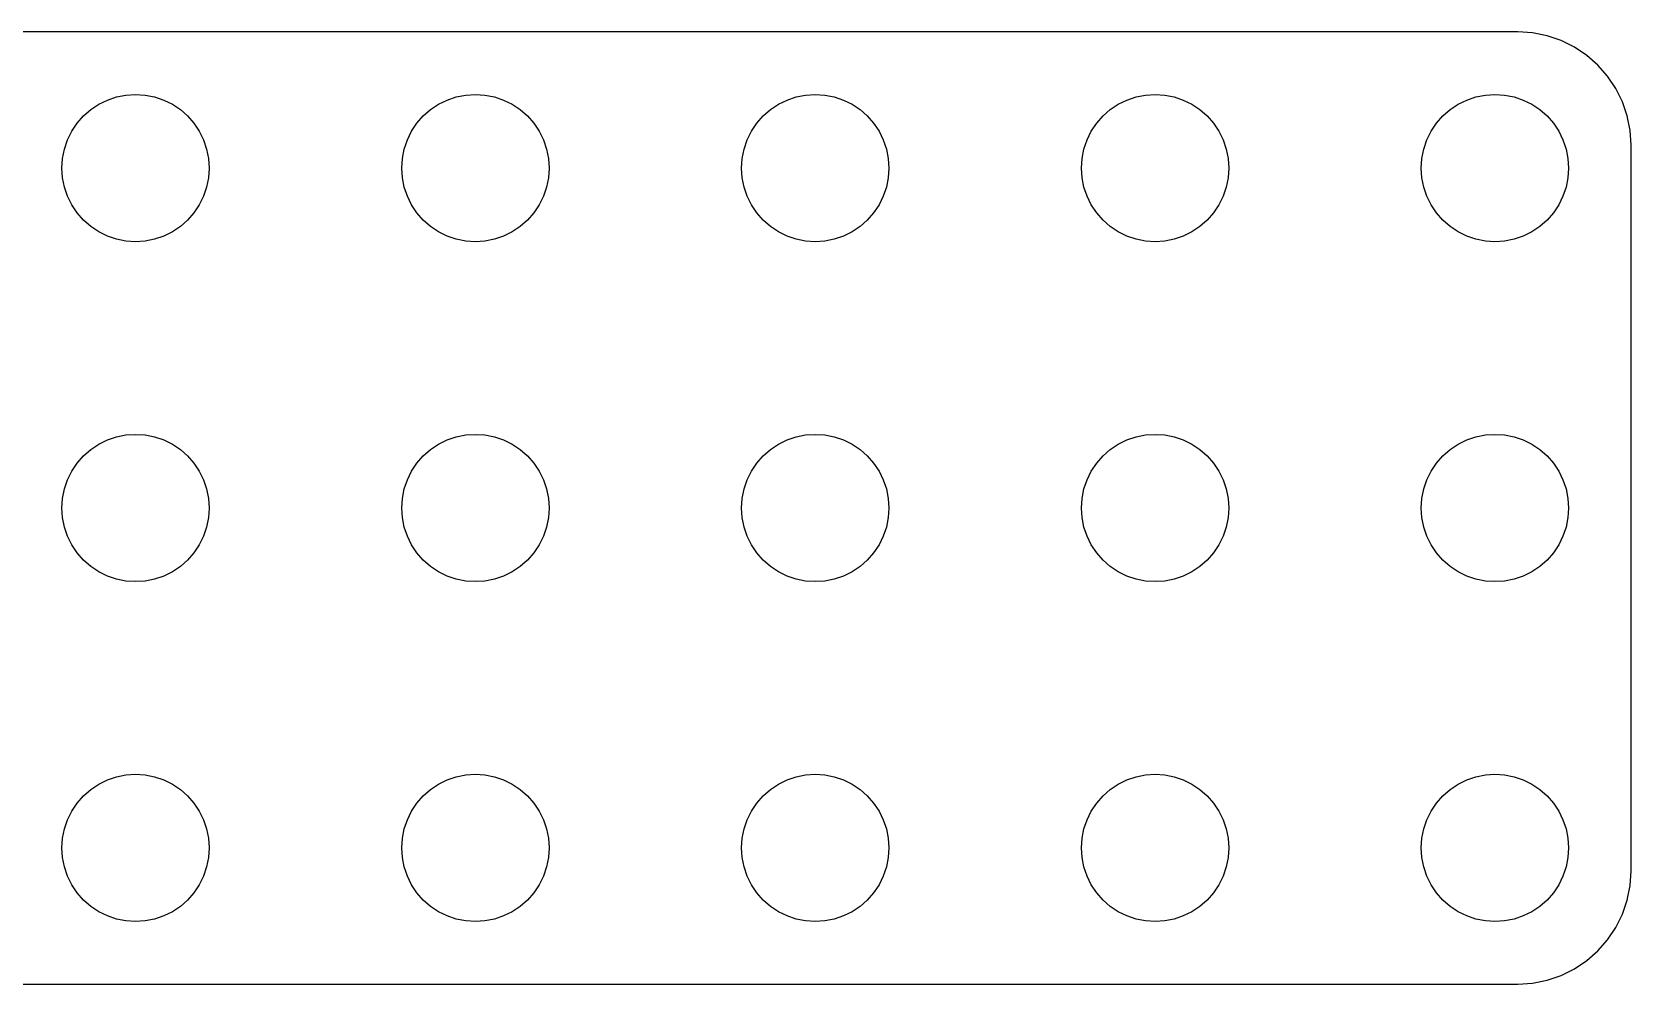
# Model space of a CAD drawing. Header units: metres. Extents: x -66 to 66, y -21 to 21.
# Drawn here: x -4.6 to 66, y -21 to 21 of the extents above; entities that cross this region are included whole.
import ezdxf

# ---------------------------------------------------------------- set-up
doc = ezdxf.new("R2010")
doc.units = ezdxf.units.M

msp = doc.modelspace()

# ---------------------------------------------------------------- linework, layer by layer
for p, q in [((61.005, 21.005), (-61.005, 21.005)), ((61.6576, 20.9622), (61.005, 21.005)), ((62.2991, 20.8346), (61.6576, 20.9622)), ((62.9184, 20.6244), (62.2991, 20.8346)), ((63.505, 20.3351), (62.9184, 20.6244)), ((64.0488, 19.9718), (63.505, 20.3351)), ((64.5405, 19.5405), (64.0488, 19.9718)), ((64.9718, 19.0488), (64.5405, 19.5405)), ((65.3351, 18.505), (64.9718, 19.0488)), ((65.6244, 17.9184), (65.3351, 18.505)), ((-1.97847, 17.5784), (-1.625, 17.8146)), ((-1.625, 17.8146), (-1.24371, 18.0026)), ((-1.24371, 18.0026), (-0.84116, 18.1393)), ((-0.84116, 18.1393), (-0.42421, 18.2222)), ((-0.42421, 18.2222), (0, 18.25)), ((0, 18.25), (0.42421, 18.2222)), ((0.42421, 18.2222), (0.84116, 18.1393)), ((0.84116, 18.1393), (1.24371, 18.0026)), ((1.24371, 18.0026), (1.625, 17.8146)), ((1.625, 17.8146), (1.97847, 17.5784)), ((13.0215, 17.5784), (13.375, 17.8146)), ((13.375, 17.8146), (13.7563, 18.0026)), ((13.7563, 18.0026), (14.1588, 18.1393)), ((14.1588, 18.1393), (14.5758, 18.2222)), ((14.5758, 18.2222), (15, 18.25)), ((15, 18.25), (15.4242, 18.2222)), ((15.4242, 18.2222), (15.8412, 18.1393)), ((15.8412, 18.1393), (16.2437, 18.0026)), ((16.2437, 18.0026), (16.625, 17.8146)), ((16.625, 17.8146), (16.9785, 17.5784)), ((28.0215, 17.5784), (28.375, 17.8146)), ((28.375, 17.8146), (28.7563, 18.0026)), ((28.7563, 18.0026), (29.1588, 18.1393)), ((29.1588, 18.1393), (29.5758, 18.2222)), ((29.5758, 18.2222), (30, 18.25)), ((30, 18.25), (30.4242, 18.2222)), ((30.4242, 18.2222), (30.8412, 18.1393)), ((30.8412, 18.1393), (31.2437, 18.0026)), ((31.2437, 18.0026), (31.625, 17.8146)), ((31.625, 17.8146), (31.9785, 17.5784)), ((43.0215, 17.5784), (43.375, 17.8146)), ((43.375, 17.8146), (43.7563, 18.0026)), ((43.7563, 18.0026), (44.1588, 18.1393)), ((44.1588, 18.1393), (44.5758, 18.2222)), ((44.5758, 18.2222), (45, 18.25)), ((45, 18.25), (45.4242, 18.2222)), ((45.4242, 18.2222), (45.8412, 18.1393)), ((45.8412, 18.1393), (46.2437, 18.0026)), ((46.2437, 18.0026), (46.625, 17.8146)), ((46.625, 17.8146), (46.9785, 17.5784)), ((58.0215, 17.5784), (58.375, 17.8146)), ((58.375, 17.8146), (58.7563, 18.0026)), ((58.7563, 18.0026), (59.1588, 18.1393)), ((59.1588, 18.1393), (59.5758, 18.2222)), ((59.5758, 18.2222), (60, 18.25)), ((60, 18.25), (60.4242, 18.2222)), ((60.4242, 18.2222), (60.8412, 18.1393)), ((60.8412, 18.1393), (61.2437, 18.0026)), ((61.2437, 18.0026), (61.625, 17.8146)), ((61.625, 17.8146), (61.9785, 17.5784)), ((65.8346, 17.2991), (65.6244, 17.9184)), ((-2.81458, 16.625), (-2.57838, 16.9785)), ((-2.57838, 16.9785), (-2.2981, 17.2981)), ((-2.2981, 17.2981), (-1.97847, 17.5784)), ((1.97847, 17.5784), (2.2981, 17.2981)), ((2.2981, 17.2981), (2.57838, 16.9785)), ((2.57838, 16.9785), (2.81458, 16.625)), ((12.1854, 16.625), (12.4216, 16.9785)), ((12.4216, 16.9785), (12.7019, 17.2981)), ((12.7019, 17.2981), (13.0215, 17.5784)), ((16.9785, 17.5784), (17.2981, 17.2981)), ((17.2981, 17.2981), (17.5784, 16.9785)), ((17.5784, 16.9785), (17.8146, 16.625)), ((27.1854, 16.625), (27.4216, 16.9785)), ((27.4216, 16.9785), (27.7019, 17.2981)), ((27.7019, 17.2981), (28.0215, 17.5784)), ((31.9785, 17.5784), (32.2981, 17.2981)), ((32.2981, 17.2981), (32.5784, 16.9785)), ((32.5784, 16.9785), (32.8146, 16.625)), ((42.1854, 16.625), (42.4216, 16.9785)), ((42.4216, 16.9785), (42.7019, 17.2981)), ((42.7019, 17.2981), (43.0215, 17.5784)), ((46.9785, 17.5784), (47.2981, 17.2981)), ((47.2981, 17.2981), (47.5784, 16.9785)), ((47.5784, 16.9785), (47.8146, 16.625)), ((57.1854, 16.625), (57.4216, 16.9785)), ((57.4216, 16.9785), (57.7019, 17.2981)), ((57.7019, 17.2981), (58.0215, 17.5784)), ((61.9785, 17.5784), (62.2981, 17.2981)), ((62.2981, 17.2981), (62.5784, 16.9785)), ((62.5784, 16.9785), (62.8146, 16.625)), ((65.9622, 16.6576), (65.8346, 17.2991)), ((-3.13925, 15.8412), (-3.00259, 16.2437)), ((-3.00259, 16.2437), (-2.81458, 16.625)), ((2.81458, 16.625), (3.00259, 16.2437)), ((3.00259, 16.2437), (3.13925, 15.8412)), ((11.8607, 15.8412), (11.9974, 16.2437)), ((11.9974, 16.2437), (12.1854, 16.625)), ((17.8146, 16.625), (18.0026, 16.2437)), ((18.0026, 16.2437), (18.1393, 15.8412)), ((26.8607, 15.8412), (26.9974, 16.2437)), ((26.9974, 16.2437), (27.1854, 16.625)), ((32.8146, 16.625), (33.0026, 16.2437)), ((33.0026, 16.2437), (33.1393, 15.8412)), ((41.8607, 15.8412), (41.9974, 16.2437)), ((41.9974, 16.2437), (42.1854, 16.625)), ((47.8146, 16.625), (48.0026, 16.2437)), ((48.0026, 16.2437), (48.1393, 15.8412)), ((56.8607, 15.8412), (56.9974, 16.2437)), ((56.9974, 16.2437), (57.1854, 16.625)), ((62.8146, 16.625), (63.0026, 16.2437)), ((63.0026, 16.2437), (63.1393, 15.8412)), ((66.005, 16.005), (65.9622, 16.6576)), ((-3.22218, 15.4242), (-3.13925, 15.8412)), ((3.13925, 15.8412), (3.22218, 15.4242)), ((11.7778, 15.4242), (11.8607, 15.8412)), ((18.1393, 15.8412), (18.2222, 15.4242)), ((26.7778, 15.4242), (26.8607, 15.8412)), ((33.1393, 15.8412), (33.2222, 15.4242)), ((41.7778, 15.4242), (41.8607, 15.8412)), ((48.1393, 15.8412), (48.2222, 15.4242)), ((56.7778, 15.4242), (56.8607, 15.8412)), ((63.1393, 15.8412), (63.2222, 15.4242)), ((66.005, -16.005), (66.005, 16.005)), ((-3.25, 15), (-3.22218, 15.4242)), ((-3.22218, 14.5758), (-3.25, 15)), ((3.22218, 15.4242), (3.25, 15)), ((3.25, 15), (3.22218, 14.5758)), ((11.75, 15), (11.7778, 15.4242)), ((11.7778, 14.5758), (11.75, 15)), ((18.2222, 15.4242), (18.25, 15)), ((18.25, 15), (18.2222, 14.5758)), ((26.75, 15), (26.7778, 15.4242)), ((26.7778, 14.5758), (26.75, 15)), ((33.2222, 15.4242), (33.25, 15)), ((33.25, 15), (33.2222, 14.5758)), ((41.75, 15), (41.7778, 15.4242)), ((41.7778, 14.5758), (41.75, 15)), ((48.2222, 15.4242), (48.25, 15)), ((48.25, 15), (48.2222, 14.5758)), ((56.75, 15), (56.7778, 15.4242)), ((56.7778, 14.5758), (56.75, 15)), ((63.2222, 15.4242), (63.25, 15)), ((63.25, 15), (63.2222, 14.5758)), ((-3.13925, 14.1588), (-3.22218, 14.5758)), ((-3.00259, 13.7563), (-3.13925, 14.1588)), ((3.13925, 14.1588), (3.00259, 13.7563)), ((3.22218, 14.5758), (3.13925, 14.1588)), ((11.8607, 14.1588), (11.7778, 14.5758)), ((11.9974, 13.7563), (11.8607, 14.1588)), ((18.1393, 14.1588), (18.0026, 13.7563)), ((18.2222, 14.5758), (18.1393, 14.1588)), ((26.8607, 14.1588), (26.7778, 14.5758)), ((26.9974, 13.7563), (26.8607, 14.1588)), ((33.1393, 14.1588), (33.0026, 13.7563)), ((33.2222, 14.5758), (33.1393, 14.1588)), ((41.8607, 14.1588), (41.7778, 14.5758)), ((41.9974, 13.7563), (41.8607, 14.1588)), ((48.1393, 14.1588), (48.0026, 13.7563)), ((48.2222, 14.5758), (48.1393, 14.1588)), ((56.8607, 14.1588), (56.7778, 14.5758)), ((56.9974, 13.7563), (56.8607, 14.1588)), ((63.1393, 14.1588), (63.0026, 13.7563)), ((63.2222, 14.5758), (63.1393, 14.1588)), ((-2.81458, 13.375), (-3.00259, 13.7563)), ((3.00259, 13.7563), (2.81458, 13.375)), ((12.1854, 13.375), (11.9974, 13.7563)), ((18.0026, 13.7563), (17.8146, 13.375)), ((27.1854, 13.375), (26.9974, 13.7563)), ((33.0026, 13.7563), (32.8146, 13.375)), ((42.1854, 13.375), (41.9974, 13.7563)), ((48.0026, 13.7563), (47.8146, 13.375)), ((57.1854, 13.375), (56.9974, 13.7563)), ((63.0026, 13.7563), (62.8146, 13.375)), ((-2.57838, 13.0215), (-2.81458, 13.375)), ((-2.2981, 12.7019), (-2.57838, 13.0215)), ((2.57838, 13.0215), (2.2981, 12.7019)), ((2.81458, 13.375), (2.57838, 13.0215)), ((12.4216, 13.0215), (12.1854, 13.375)), ((12.7019, 12.7019), (12.4216, 13.0215)), ((17.5784, 13.0215), (17.2981, 12.7019)), ((17.8146, 13.375), (17.5784, 13.0215)), ((27.4216, 13.0215), (27.1854, 13.375)), ((27.7019, 12.7019), (27.4216, 13.0215)), ((32.5784, 13.0215), (32.2981, 12.7019)), ((32.8146, 13.375), (32.5784, 13.0215)), ((42.4216, 13.0215), (42.1854, 13.375)), ((42.7019, 12.7019), (42.4216, 13.0215)), ((47.5784, 13.0215), (47.2981, 12.7019)), ((47.8146, 13.375), (47.5784, 13.0215)), ((57.4216, 13.0215), (57.1854, 13.375)), ((57.7019, 12.7019), (57.4216, 13.0215)), ((62.5784, 13.0215), (62.2981, 12.7019)), ((62.8146, 13.375), (62.5784, 13.0215)), ((-1.97847, 12.4216), (-2.2981, 12.7019)), ((-1.625, 12.1854), (-1.97847, 12.4216)), ((-1.24371, 11.9974), (-1.625, 12.1854)), ((1.625, 12.1854), (1.24371, 11.9974)), ((1.97847, 12.4216), (1.625, 12.1854)), ((2.2981, 12.7019), (1.97847, 12.4216)), ((13.0215, 12.4216), (12.7019, 12.7019)), ((13.375, 12.1854), (13.0215, 12.4216)), ((13.7563, 11.9974), (13.375, 12.1854)), ((16.625, 12.1854), (16.2437, 11.9974)), ((16.9785, 12.4216), (16.625, 12.1854)), ((17.2981, 12.7019), (16.9785, 12.4216)), ((28.0215, 12.4216), (27.7019, 12.7019)), ((28.375, 12.1854), (28.0215, 12.4216)), ((28.7563, 11.9974), (28.375, 12.1854)), ((31.625, 12.1854), (31.2437, 11.9974)), ((31.9785, 12.4216), (31.625, 12.1854)), ((32.2981, 12.7019), (31.9785, 12.4216)), ((43.0215, 12.4216), (42.7019, 12.7019)), ((43.375, 12.1854), (43.0215, 12.4216)), ((43.7563, 11.9974), (43.375, 12.1854)), ((46.625, 12.1854), (46.2437, 11.9974)), ((46.9785, 12.4216), (46.625, 12.1854)), ((47.2981, 12.7019), (46.9785, 12.4216)), ((58.0215, 12.4216), (57.7019, 12.7019)), ((58.375, 12.1854), (58.0215, 12.4216)), ((58.7563, 11.9974), (58.375, 12.1854)), ((61.625, 12.1854), (61.2437, 11.9974)), ((61.9785, 12.4216), (61.625, 12.1854)), ((62.2981, 12.7019), (61.9785, 12.4216)), ((-0.84116, 11.8607), (-1.24371, 11.9974)), ((-0.42421, 11.7778), (-0.84116, 11.8607)), ((0, 11.75), (-0.42421, 11.7778)), ((0.42421, 11.7778), (0, 11.75)), ((0.84116, 11.8607), (0.42421, 11.7778)), ((1.24371, 11.9974), (0.84116, 11.8607)), ((14.1588, 11.8607), (13.7563, 11.9974)), ((14.5758, 11.7778), (14.1588, 11.8607)), ((15, 11.75), (14.5758, 11.7778)), ((15.4242, 11.7778), (15, 11.75)), ((15.8412, 11.8607), (15.4242, 11.7778)), ((16.2437, 11.9974), (15.8412, 11.8607)), ((29.1588, 11.8607), (28.7563, 11.9974)), ((29.5758, 11.7778), (29.1588, 11.8607)), ((30, 11.75), (29.5758, 11.7778)), ((30.4242, 11.7778), (30, 11.75)), ((30.8412, 11.8607), (30.4242, 11.7778)), ((31.2437, 11.9974), (30.8412, 11.8607)), ((44.1588, 11.8607), (43.7563, 11.9974)), ((44.5758, 11.7778), (44.1588, 11.8607)), ((45, 11.75), (44.5758, 11.7778)), ((45.4242, 11.7778), (45, 11.75)), ((45.8412, 11.8607), (45.4242, 11.7778)), ((46.2437, 11.9974), (45.8412, 11.8607)), ((59.1588, 11.8607), (58.7563, 11.9974)), ((59.5758, 11.7778), (59.1588, 11.8607)), ((60, 11.75), (59.5758, 11.7778)), ((60.4242, 11.7778), (60, 11.75)), ((60.8412, 11.8607), (60.4242, 11.7778)), ((61.2437, 11.9974), (60.8412, 11.8607)), ((-1.625, 2.81458), (-1.24371, 3.00259)), ((-1.24371, 3.00259), (-0.84116, 3.13925)), ((-0.84116, 3.13925), (-0.42421, 3.22218)), ((-0.42421, 3.22218), (0, 3.25)), ((0, 3.25), (0.42421, 3.22218)), ((0.42421, 3.22218), (0.84116, 3.13925)), ((0.84116, 3.13925), (1.24371, 3.00259)), ((1.24371, 3.00259), (1.625, 2.81458)), ((13.375, 2.81458), (13.7563, 3.00259)), ((13.7563, 3.00259), (14.1588, 3.13925)), ((14.1588, 3.13925), (14.5758, 3.22218)), ((14.5758, 3.22218), (15, 3.25)), ((15, 3.25), (15.4242, 3.22218)), ((15.4242, 3.22218), (15.8412, 3.13925)), ((15.8412, 3.13925), (16.2437, 3.00259)), ((16.2437, 3.00259), (16.625, 2.81458)), ((28.375, 2.81458), (28.7563, 3.00259)), ((28.7563, 3.00259), (29.1588, 3.13925)), ((29.1588, 3.13925), (29.5758, 3.22218)), ((29.5758, 3.22218), (30, 3.25)), ((30, 3.25), (30.4242, 3.22218)), ((30.4242, 3.22218), (30.8412, 3.13925)), ((30.8412, 3.13925), (31.2437, 3.00259)), ((31.2437, 3.00259), (31.625, 2.81458)), ((43.375, 2.81458), (43.7563, 3.00259)), ((43.7563, 3.00259), (44.1588, 3.13925)), ((44.1588, 3.13925), (44.5758, 3.22218)), ((44.5758, 3.22218), (45, 3.25)), ((45, 3.25), (45.4242, 3.22218)), ((45.4242, 3.22218), (45.8412, 3.13925)), ((45.8412, 3.13925), (46.2437, 3.00259)), ((46.2437, 3.00259), (46.625, 2.81458)), ((58.375, 2.81458), (58.7563, 3.00259)), ((58.7563, 3.00259), (59.1588, 3.13925)), ((59.1588, 3.13925), (59.5758, 3.22218)), ((59.5758, 3.22218), (60, 3.25)), ((60, 3.25), (60.4242, 3.22218)), ((60.4242, 3.22218), (60.8412, 3.13925)), ((60.8412, 3.13925), (61.2437, 3.00259)), ((61.2437, 3.00259), (61.625, 2.81458)), ((-2.57838, 1.97847), (-2.2981, 2.2981)), ((-2.2981, 2.2981), (-1.97847, 2.57838)), ((-1.97847, 2.57838), (-1.625, 2.81458)), ((1.625, 2.81458), (1.97847, 2.57838)), ((1.97847, 2.57838), (2.2981, 2.2981)), ((2.2981, 2.2981), (2.57838, 1.97847)), ((12.4216, 1.97847), (12.7019, 2.2981)), ((12.7019, 2.2981), (13.0215, 2.57838)), ((13.0215, 2.57838), (13.375, 2.81458)), ((16.625, 2.81458), (16.9785, 2.57838)), ((16.9785, 2.57838), (17.2981, 2.2981)), ((17.2981, 2.2981), (17.5784, 1.97847)), ((27.4216, 1.97847), (27.7019, 2.2981)), ((27.7019, 2.2981), (28.0215, 2.57838)), ((28.0215, 2.57838), (28.375, 2.81458)), ((31.625, 2.81458), (31.9785, 2.57838)), ((31.9785, 2.57838), (32.2981, 2.2981)), ((32.2981, 2.2981), (32.5784, 1.97847)), ((42.4216, 1.97847), (42.7019, 2.2981)), ((42.7019, 2.2981), (43.0215, 2.57838)), ((43.0215, 2.57838), (43.375, 2.81458)), ((46.625, 2.81458), (46.9785, 2.57838)), ((46.9785, 2.57838), (47.2981, 2.2981)), ((47.2981, 2.2981), (47.5784, 1.97847)), ((57.4216, 1.97847), (57.7019, 2.2981)), ((57.7019, 2.2981), (58.0215, 2.57838)), ((58.0215, 2.57838), (58.375, 2.81458)), ((61.625, 2.81458), (61.9785, 2.57838)), ((61.9785, 2.57838), (62.2981, 2.2981)), ((62.2981, 2.2981), (62.5784, 1.97847)), ((-3.00259, 1.24371), (-2.81458, 1.625)), ((-2.81458, 1.625), (-2.57838, 1.97847)), ((2.57838, 1.97847), (2.81458, 1.625)), ((2.81458, 1.625), (3.00259, 1.24371)), ((11.9974, 1.24371), (12.1854, 1.625)), ((12.1854, 1.625), (12.4216, 1.97847)), ((17.5784, 1.97847), (17.8146, 1.625)), ((17.8146, 1.625), (18.0026, 1.24371)), ((26.9974, 1.24371), (27.1854, 1.625)), ((27.1854, 1.625), (27.4216, 1.97847)), ((32.5784, 1.97847), (32.8146, 1.625)), ((32.8146, 1.625), (33.0026, 1.24371)), ((41.9974, 1.24371), (42.1854, 1.625)), ((42.1854, 1.625), (42.4216, 1.97847)), ((47.5784, 1.97847), (47.8146, 1.625)), ((47.8146, 1.625), (48.0026, 1.24371)), ((56.9974, 1.24371), (57.1854, 1.625)), ((57.1854, 1.625), (57.4216, 1.97847)), ((62.5784, 1.97847), (62.8146, 1.625)), ((62.8146, 1.625), (63.0026, 1.24371)), ((-3.22218, 0.42421), (-3.13925, 0.84116)), ((-3.13925, 0.84116), (-3.00259, 1.24371)), ((3.00259, 1.24371), (3.13925, 0.84116)), ((3.13925, 0.84116), (3.22218, 0.42421)), ((11.7778, 0.42421), (11.8607, 0.84116)), ((11.8607, 0.84116), (11.9974, 1.24371)), ((18.0026, 1.24371), (18.1393, 0.84116)), ((18.1393, 0.84116), (18.2222, 0.42421)), ((26.7778, 0.42421), (26.8607, 0.84116)), ((26.8607, 0.84116), (26.9974, 1.24371)), ((33.0026, 1.24371), (33.1393, 0.84116)), ((33.1393, 0.84116), (33.2222, 0.42421)), ((41.7778, 0.42421), (41.8607, 0.84116)), ((41.8607, 0.84116), (41.9974, 1.24371)), ((48.0026, 1.24371), (48.1393, 0.84116)), ((48.1393, 0.84116), (48.2222, 0.42421)), ((56.7778, 0.42421), (56.8607, 0.84116)), ((56.8607, 0.84116), (56.9974, 1.24371)), ((63.0026, 1.24371), (63.1393, 0.84116)), ((63.1393, 0.84116), (63.2222, 0.42421)), ((-3.25, 0), (-3.22218, 0.42421)), ((-3.22218, -0.42421), (-3.25, 0)), ((3.22218, 0.42421), (3.25, 0)), ((3.25, 0), (3.22218, -0.42421)), ((11.75, 0), (11.7778, 0.42421)), ((11.7778, -0.42421), (11.75, 0)), ((18.2222, 0.42421), (18.25, 0)), ((18.25, 0), (18.2222, -0.42421)), ((26.75, 0), (26.7778, 0.42421)), ((26.7778, -0.42421), (26.75, 0)), ((33.2222, 0.42421), (33.25, 0)), ((33.25, 0), (33.2222, -0.42421)), ((41.75, 0), (41.7778, 0.42421)), ((41.7778, -0.42421), (41.75, 0)), ((48.2222, 0.42421), (48.25, 0)), ((48.25, 0), (48.2222, -0.42421)), ((56.75, 0), (56.7778, 0.42421)), ((56.7778, -0.42421), (56.75, 0)), ((63.2222, 0.42421), (63.25, 0)), ((63.25, 0), (63.2222, -0.42421)), ((-3.13925, -0.84116), (-3.22218, -0.42421)), ((3.22218, -0.42421), (3.13925, -0.84116)), ((11.8607, -0.84116), (11.7778, -0.42421)), ((18.2222, -0.42421), (18.1393, -0.84116)), ((26.8607, -0.84116), (26.7778, -0.42421)), ((33.2222, -0.42421), (33.1393, -0.84116)), ((41.8607, -0.84116), (41.7778, -0.42421)), ((48.2222, -0.42421), (48.1393, -0.84116)), ((56.8607, -0.84116), (56.7778, -0.42421)), ((63.2222, -0.42421), (63.1393, -0.84116)), ((-3.00259, -1.24371), (-3.13925, -0.84116)), ((-2.81458, -1.625), (-3.00259, -1.24371)), ((3.00259, -1.24371), (2.81458, -1.625)), ((3.13925, -0.84116), (3.00259, -1.24371)), ((11.9974, -1.24371), (11.8607, -0.84116)), ((12.1854, -1.625), (11.9974, -1.24371)), ((18.0026, -1.24371), (17.8146, -1.625)), ((18.1393, -0.84116), (18.0026, -1.24371)), ((26.9974, -1.24371), (26.8607, -0.84116)), ((27.1854, -1.625), (26.9974, -1.24371)), ((33.0026, -1.24371), (32.8146, -1.625)), ((33.1393, -0.84116), (33.0026, -1.24371)), ((41.9974, -1.24371), (41.8607, -0.84116)), ((42.1854, -1.625), (41.9974, -1.24371)), ((48.0026, -1.24371), (47.8146, -1.625)), ((48.1393, -0.84116), (48.0026, -1.24371)), ((56.9974, -1.24371), (56.8607, -0.84116)), ((57.1854, -1.625), (56.9974, -1.24371)), ((63.0026, -1.24371), (62.8146, -1.625)), ((63.1393, -0.84116), (63.0026, -1.24371)), ((-2.57838, -1.97847), (-2.81458, -1.625)), ((-2.2981, -2.2981), (-2.57838, -1.97847)), ((2.57838, -1.97847), (2.2981, -2.2981)), ((2.81458, -1.625), (2.57838, -1.97847)), ((12.4216, -1.97847), (12.1854, -1.625)), ((12.7019, -2.2981), (12.4216, -1.97847)), ((17.5784, -1.97847), (17.2981, -2.2981)), ((17.8146, -1.625), (17.5784, -1.97847)), ((27.4216, -1.97847), (27.1854, -1.625)), ((27.7019, -2.2981), (27.4216, -1.97847)), ((32.5784, -1.97847), (32.2981, -2.2981)), ((32.8146, -1.625), (32.5784, -1.97847)), ((42.4216, -1.97847), (42.1854, -1.625)), ((42.7019, -2.2981), (42.4216, -1.97847)), ((47.5784, -1.97847), (47.2981, -2.2981)), ((47.8146, -1.625), (47.5784, -1.97847)), ((57.4216, -1.97847), (57.1854, -1.625)), ((57.7019, -2.2981), (57.4216, -1.97847)), ((62.5784, -1.97847), (62.2981, -2.2981)), ((62.8146, -1.625), (62.5784, -1.97847)), ((-1.97847, -2.57838), (-2.2981, -2.2981)), ((-1.625, -2.81458), (-1.97847, -2.57838)), ((-1.24371, -3.00259), (-1.625, -2.81458)), ((1.625, -2.81458), (1.24371, -3.00259)), ((1.97847, -2.57838), (1.625, -2.81458)), ((2.2981, -2.2981), (1.97847, -2.57838)), ((13.0215, -2.57838), (12.7019, -2.2981)), ((13.375, -2.81458), (13.0215, -2.57838)), ((13.7563, -3.00259), (13.375, -2.81458)), ((16.625, -2.81458), (16.2437, -3.00259)), ((16.9785, -2.57838), (16.625, -2.81458)), ((17.2981, -2.2981), (16.9785, -2.57838)), ((28.0215, -2.57838), (27.7019, -2.2981)), ((28.375, -2.81458), (28.0215, -2.57838)), ((28.7563, -3.00259), (28.375, -2.81458)), ((31.625, -2.81458), (31.2437, -3.00259)), ((31.9785, -2.57838), (31.625, -2.81458)), ((32.2981, -2.2981), (31.9785, -2.57838)), ((43.0215, -2.57838), (42.7019, -2.2981)), ((43.375, -2.81458), (43.0215, -2.57838)), ((43.7563, -3.00259), (43.375, -2.81458)), ((46.625, -2.81458), (46.2437, -3.00259)), ((46.9785, -2.57838), (46.625, -2.81458)), ((47.2981, -2.2981), (46.9785, -2.57838)), ((58.0215, -2.57838), (57.7019, -2.2981)), ((58.375, -2.81458), (58.0215, -2.57838)), ((58.7563, -3.00259), (58.375, -2.81458)), ((61.625, -2.81458), (61.2437, -3.00259)), ((61.9785, -2.57838), (61.625, -2.81458)), ((62.2981, -2.2981), (61.9785, -2.57838)), ((-0.84116, -3.13925), (-1.24371, -3.00259)), ((-0.42421, -3.22218), (-0.84116, -3.13925)), ((0, -3.25), (-0.42421, -3.22218)), ((0.42421, -3.22218), (0, -3.25)), ((0.84116, -3.13925), (0.42421, -3.22218)), ((1.24371, -3.00259), (0.84116, -3.13925)), ((14.1588, -3.13925), (13.7563, -3.00259)), ((14.5758, -3.22218), (14.1588, -3.13925)), ((15, -3.25), (14.5758, -3.22218)), ((15.4242, -3.22218), (15, -3.25)), ((15.8412, -3.13925), (15.4242, -3.22218)), ((16.2437, -3.00259), (15.8412, -3.13925)), ((29.1588, -3.13925), (28.7563, -3.00259)), ((29.5758, -3.22218), (29.1588, -3.13925)), ((30, -3.25), (29.5758, -3.22218)), ((30.4242, -3.22218), (30, -3.25)), ((30.8412, -3.13925), (30.4242, -3.22218)), ((31.2437, -3.00259), (30.8412, -3.13925)), ((44.1588, -3.13925), (43.7563, -3.00259)), ((44.5758, -3.22218), (44.1588, -3.13925)), ((45, -3.25), (44.5758, -3.22218)), ((45.4242, -3.22218), (45, -3.25)), ((45.8412, -3.13925), (45.4242, -3.22218)), ((46.2437, -3.00259), (45.8412, -3.13925)), ((59.1588, -3.13925), (58.7563, -3.00259)), ((59.5758, -3.22218), (59.1588, -3.13925)), ((60, -3.25), (59.5758, -3.22218)), ((60.4242, -3.22218), (60, -3.25)), ((60.8412, -3.13925), (60.4242, -3.22218)), ((61.2437, -3.00259), (60.8412, -3.13925)), ((-1.625, -12.1854), (-1.24371, -11.9974)), ((-1.24371, -11.9974), (-0.84116, -11.8607)), ((-0.84116, -11.8607), (-0.42421, -11.7778)), ((-0.42421, -11.7778), (0, -11.75)), ((0, -11.75), (0.42421, -11.7778)), ((0.42421, -11.7778), (0.84116, -11.8607)), ((0.84116, -11.8607), (1.24371, -11.9974)), ((1.24371, -11.9974), (1.625, -12.1854)), ((13.375, -12.1854), (13.7563, -11.9974)), ((13.7563, -11.9974), (14.1588, -11.8607)), ((14.1588, -11.8607), (14.5758, -11.7778)), ((14.5758, -11.7778), (15, -11.75)), ((15, -11.75), (15.4242, -11.7778)), ((15.4242, -11.7778), (15.8412, -11.8607)), ((15.8412, -11.8607), (16.2437, -11.9974)), ((16.2437, -11.9974), (16.625, -12.1854)), ((28.375, -12.1854), (28.7563, -11.9974)), ((28.7563, -11.9974), (29.1588, -11.8607)), ((29.1588, -11.8607), (29.5758, -11.7778)), ((29.5758, -11.7778), (30, -11.75)), ((30, -11.75), (30.4242, -11.7778)), ((30.4242, -11.7778), (30.8412, -11.8607)), ((30.8412, -11.8607), (31.2437, -11.9974)), ((31.2437, -11.9974), (31.625, -12.1854)), ((43.375, -12.1854), (43.7563, -11.9974)), ((43.7563, -11.9974), (44.1588, -11.8607)), ((44.1588, -11.8607), (44.5758, -11.7778)), ((44.5758, -11.7778), (45, -11.75)), ((45, -11.75), (45.4242, -11.7778)), ((45.4242, -11.7778), (45.8412, -11.8607)), ((45.8412, -11.8607), (46.2437, -11.9974)), ((46.2437, -11.9974), (46.625, -12.1854)), ((58.375, -12.1854), (58.7563, -11.9974)), ((58.7563, -11.9974), (59.1588, -11.8607)), ((59.1588, -11.8607), (59.5758, -11.7778)), ((59.5758, -11.7778), (60, -11.75)), ((60, -11.75), (60.4242, -11.7778)), ((60.4242, -11.7778), (60.8412, -11.8607)), ((60.8412, -11.8607), (61.2437, -11.9974)), ((61.2437, -11.9974), (61.625, -12.1854)), ((-2.57838, -13.0215), (-2.2981, -12.7019)), ((-2.2981, -12.7019), (-1.97847, -12.4216)), ((-1.97847, -12.4216), (-1.625, -12.1854)), ((1.625, -12.1854), (1.97847, -12.4216)), ((1.97847, -12.4216), (2.2981, -12.7019)), ((2.2981, -12.7019), (2.57838, -13.0215)), ((12.4216, -13.0215), (12.7019, -12.7019)), ((12.7019, -12.7019), (13.0215, -12.4216)), ((13.0215, -12.4216), (13.375, -12.1854)), ((16.625, -12.1854), (16.9785, -12.4216)), ((16.9785, -12.4216), (17.2981, -12.7019)), ((17.2981, -12.7019), (17.5784, -13.0215)), ((27.4216, -13.0215), (27.7019, -12.7019)), ((27.7019, -12.7019), (28.0215, -12.4216)), ((28.0215, -12.4216), (28.375, -12.1854)), ((31.625, -12.1854), (31.9785, -12.4216)), ((31.9785, -12.4216), (32.2981, -12.7019)), ((32.2981, -12.7019), (32.5784, -13.0215)), ((42.4216, -13.0215), (42.7019, -12.7019)), ((42.7019, -12.7019), (43.0215, -12.4216)), ((43.0215, -12.4216), (43.375, -12.1854)), ((46.625, -12.1854), (46.9785, -12.4216)), ((46.9785, -12.4216), (47.2981, -12.7019)), ((47.2981, -12.7019), (47.5784, -13.0215)), ((57.4216, -13.0215), (57.7019, -12.7019)), ((57.7019, -12.7019), (58.0215, -12.4216)), ((58.0215, -12.4216), (58.375, -12.1854)), ((61.625, -12.1854), (61.9785, -12.4216)), ((61.9785, -12.4216), (62.2981, -12.7019)), ((62.2981, -12.7019), (62.5784, -13.0215)), ((-3.00259, -13.7563), (-2.81458, -13.375)), ((-2.81458, -13.375), (-2.57838, -13.0215)), ((2.57838, -13.0215), (2.81458, -13.375)), ((2.81458, -13.375), (3.00259, -13.7563)), ((11.9974, -13.7563), (12.1854, -13.375)), ((12.1854, -13.375), (12.4216, -13.0215)), ((17.5784, -13.0215), (17.8146, -13.375)), ((17.8146, -13.375), (18.0026, -13.7563)), ((26.9974, -13.7563), (27.1854, -13.375)), ((27.1854, -13.375), (27.4216, -13.0215)), ((32.5784, -13.0215), (32.8146, -13.375)), ((32.8146, -13.375), (33.0026, -13.7563)), ((41.9974, -13.7563), (42.1854, -13.375)), ((42.1854, -13.375), (42.4216, -13.0215)), ((47.5784, -13.0215), (47.8146, -13.375)), ((47.8146, -13.375), (48.0026, -13.7563)), ((56.9974, -13.7563), (57.1854, -13.375)), ((57.1854, -13.375), (57.4216, -13.0215)), ((62.5784, -13.0215), (62.8146, -13.375)), ((62.8146, -13.375), (63.0026, -13.7563)), ((-3.13925, -14.1588), (-3.00259, -13.7563)), ((3.00259, -13.7563), (3.13925, -14.1588)), ((11.8607, -14.1588), (11.9974, -13.7563)), ((18.0026, -13.7563), (18.1393, -14.1588)), ((26.8607, -14.1588), (26.9974, -13.7563)), ((33.0026, -13.7563), (33.1393, -14.1588)), ((41.8607, -14.1588), (41.9974, -13.7563)), ((48.0026, -13.7563), (48.1393, -14.1588)), ((56.8607, -14.1588), (56.9974, -13.7563)), ((63.0026, -13.7563), (63.1393, -14.1588)), ((-3.25, -15), (-3.22218, -14.5758)), ((-3.22218, -14.5758), (-3.13925, -14.1588)), ((3.13925, -14.1588), (3.22218, -14.5758)), ((3.22218, -14.5758), (3.25, -15)), ((11.75, -15), (11.7778, -14.5758)), ((11.7778, -14.5758), (11.8607, -14.1588)), ((18.1393, -14.1588), (18.2222, -14.5758)), ((18.2222, -14.5758), (18.25, -15)), ((26.75, -15), (26.7778, -14.5758)), ((26.7778, -14.5758), (26.8607, -14.1588)), ((33.1393, -14.1588), (33.2222, -14.5758)), ((33.2222, -14.5758), (33.25, -15)), ((41.75, -15), (41.7778, -14.5758)), ((41.7778, -14.5758), (41.8607, -14.1588)), ((48.1393, -14.1588), (48.2222, -14.5758)), ((48.2222, -14.5758), (48.25, -15)), ((56.75, -15), (56.7778, -14.5758)), ((56.7778, -14.5758), (56.8607, -14.1588)), ((63.1393, -14.1588), (63.2222, -14.5758)), ((63.2222, -14.5758), (63.25, -15)), ((-3.22218, -15.4242), (-3.25, -15)), ((-3.13925, -15.8412), (-3.22218, -15.4242)), ((3.22218, -15.4242), (3.13925, -15.8412)), ((3.25, -15), (3.22218, -15.4242)), ((11.7778, -15.4242), (11.75, -15)), ((11.8607, -15.8412), (11.7778, -15.4242)), ((18.2222, -15.4242), (18.1393, -15.8412)), ((18.25, -15), (18.2222, -15.4242)), ((26.7778, -15.4242), (26.75, -15)), ((26.8607, -15.8412), (26.7778, -15.4242)), ((33.2222, -15.4242), (33.1393, -15.8412)), ((33.25, -15), (33.2222, -15.4242)), ((41.7778, -15.4242), (41.75, -15)), ((41.8607, -15.8412), (41.7778, -15.4242)), ((48.2222, -15.4242), (48.1393, -15.8412)), ((48.25, -15), (48.2222, -15.4242)), ((56.7778, -15.4242), (56.75, -15)), ((56.8607, -15.8412), (56.7778, -15.4242)), ((63.2222, -15.4242), (63.1393, -15.8412)), ((63.25, -15), (63.2222, -15.4242)), ((-3.00259, -16.2437), (-3.13925, -15.8412)), ((3.13925, -15.8412), (3.00259, -16.2437)), ((11.9974, -16.2437), (11.8607, -15.8412)), ((18.1393, -15.8412), (18.0026, -16.2437)), ((26.9974, -16.2437), (26.8607, -15.8412)), ((33.1393, -15.8412), (33.0026, -16.2437)), ((41.9974, -16.2437), (41.8607, -15.8412)), ((48.1393, -15.8412), (48.0026, -16.2437)), ((56.9974, -16.2437), (56.8607, -15.8412)), ((63.1393, -15.8412), (63.0026, -16.2437)), ((65.9622, -16.6576), (66.005, -16.005)), ((-2.81458, -16.625), (-3.00259, -16.2437)), ((-2.57838, -16.9785), (-2.81458, -16.625)), ((2.81458, -16.625), (2.57838, -16.9785)), ((3.00259, -16.2437), (2.81458, -16.625)), ((12.1854, -16.625), (11.9974, -16.2437)), ((12.4216, -16.9785), (12.1854, -16.625)), ((17.8146, -16.625), (17.5784, -16.9785)), ((18.0026, -16.2437), (17.8146, -16.625)), ((27.1854, -16.625), (26.9974, -16.2437)), ((27.4216, -16.9785), (27.1854, -16.625)), ((32.8146, -16.625), (32.5784, -16.9785)), ((33.0026, -16.2437), (32.8146, -16.625)), ((42.1854, -16.625), (41.9974, -16.2437)), ((42.4216, -16.9785), (42.1854, -16.625)), ((47.8146, -16.625), (47.5784, -16.9785)), ((48.0026, -16.2437), (47.8146, -16.625)), ((57.1854, -16.625), (56.9974, -16.2437)), ((57.4216, -16.9785), (57.1854, -16.625)), ((62.8146, -16.625), (62.5784, -16.9785)), ((63.0026, -16.2437), (62.8146, -16.625)), ((65.8346, -17.2991), (65.9622, -16.6576)), ((-2.2981, -17.2981), (-2.57838, -16.9785)), ((-1.97847, -17.5784), (-2.2981, -17.2981)), ((-1.625, -17.8146), (-1.97847, -17.5784)), ((1.97847, -17.5784), (1.625, -17.8146)), ((2.2981, -17.2981), (1.97847, -17.5784)), ((2.57838, -16.9785), (2.2981, -17.2981)), ((12.7019, -17.2981), (12.4216, -16.9785)), ((13.0215, -17.5784), (12.7019, -17.2981)), ((13.375, -17.8146), (13.0215, -17.5784)), ((16.9785, -17.5784), (16.625, -17.8146)), ((17.2981, -17.2981), (16.9785, -17.5784)), ((17.5784, -16.9785), (17.2981, -17.2981)), ((27.7019, -17.2981), (27.4216, -16.9785)), ((28.0215, -17.5784), (27.7019, -17.2981)), ((28.375, -17.8146), (28.0215, -17.5784)), ((31.9785, -17.5784), (31.625, -17.8146)), ((32.2981, -17.2981), (31.9785, -17.5784)), ((32.5784, -16.9785), (32.2981, -17.2981)), ((42.7019, -17.2981), (42.4216, -16.9785)), ((43.0215, -17.5784), (42.7019, -17.2981)), ((43.375, -17.8146), (43.0215, -17.5784)), ((46.9785, -17.5784), (46.625, -17.8146)), ((47.2981, -17.2981), (46.9785, -17.5784)), ((47.5784, -16.9785), (47.2981, -17.2981)), ((57.7019, -17.2981), (57.4216, -16.9785)), ((58.0215, -17.5784), (57.7019, -17.2981)), ((58.375, -17.8146), (58.0215, -17.5784)), ((61.9785, -17.5784), (61.625, -17.8146)), ((62.2981, -17.2981), (61.9785, -17.5784)), ((62.5784, -16.9785), (62.2981, -17.2981)), ((65.6244, -17.9184), (65.8346, -17.2991)), ((-1.24371, -18.0026), (-1.625, -17.8146)), ((-0.84116, -18.1393), (-1.24371, -18.0026)), ((-0.42421, -18.2222), (-0.84116, -18.1393)), ((0, -18.25), (-0.42421, -18.2222)), ((0.42421, -18.2222), (0, -18.25)), ((0.84116, -18.1393), (0.42421, -18.2222)), ((1.24371, -18.0026), (0.84116, -18.1393)), ((1.625, -17.8146), (1.24371, -18.0026)), ((13.7563, -18.0026), (13.375, -17.8146)), ((14.1588, -18.1393), (13.7563, -18.0026)), ((14.5758, -18.2222), (14.1588, -18.1393)), ((15, -18.25), (14.5758, -18.2222)), ((15.4242, -18.2222), (15, -18.25)), ((15.8412, -18.1393), (15.4242, -18.2222)), ((16.2437, -18.0026), (15.8412, -18.1393)), ((16.625, -17.8146), (16.2437, -18.0026)), ((28.7563, -18.0026), (28.375, -17.8146)), ((29.1588, -18.1393), (28.7563, -18.0026)), ((29.5758, -18.2222), (29.1588, -18.1393)), ((30, -18.25), (29.5758, -18.2222)), ((30.4242, -18.2222), (30, -18.25)), ((30.8412, -18.1393), (30.4242, -18.2222)), ((31.2437, -18.0026), (30.8412, -18.1393)), ((31.625, -17.8146), (31.2437, -18.0026)), ((43.7563, -18.0026), (43.375, -17.8146)), ((44.1588, -18.1393), (43.7563, -18.0026)), ((44.5758, -18.2222), (44.1588, -18.1393)), ((45, -18.25), (44.5758, -18.2222)), ((45.4242, -18.2222), (45, -18.25)), ((45.8412, -18.1393), (45.4242, -18.2222)), ((46.2437, -18.0026), (45.8412, -18.1393)), ((46.625, -17.8146), (46.2437, -18.0026)), ((58.7563, -18.0026), (58.375, -17.8146)), ((59.1588, -18.1393), (58.7563, -18.0026)), ((59.5758, -18.2222), (59.1588, -18.1393)), ((60, -18.25), (59.5758, -18.2222)), ((60.4242, -18.2222), (60, -18.25)), ((60.8412, -18.1393), (60.4242, -18.2222)), ((61.2437, -18.0026), (60.8412, -18.1393)), ((61.625, -17.8146), (61.2437, -18.0026)), ((65.3351, -18.505), (65.6244, -17.9184)), ((64.5405, -19.5405), (64.9718, -19.0488)), ((64.9718, -19.0488), (65.3351, -18.505)), ((64.0488, -19.9718), (64.5405, -19.5405)), ((62.9184, -20.6244), (63.505, -20.3351)), ((63.505, -20.3351), (64.0488, -19.9718)), ((-61.005, -21.005), (61.005, -21.005)), ((61.005, -21.005), (61.6576, -20.9622)), ((61.6576, -20.9622), (62.2991, -20.8346)), ((62.2991, -20.8346), (62.9184, -20.6244))]:
    msp.add_line(p, q)

doc.saveas('drawing.dxf')
